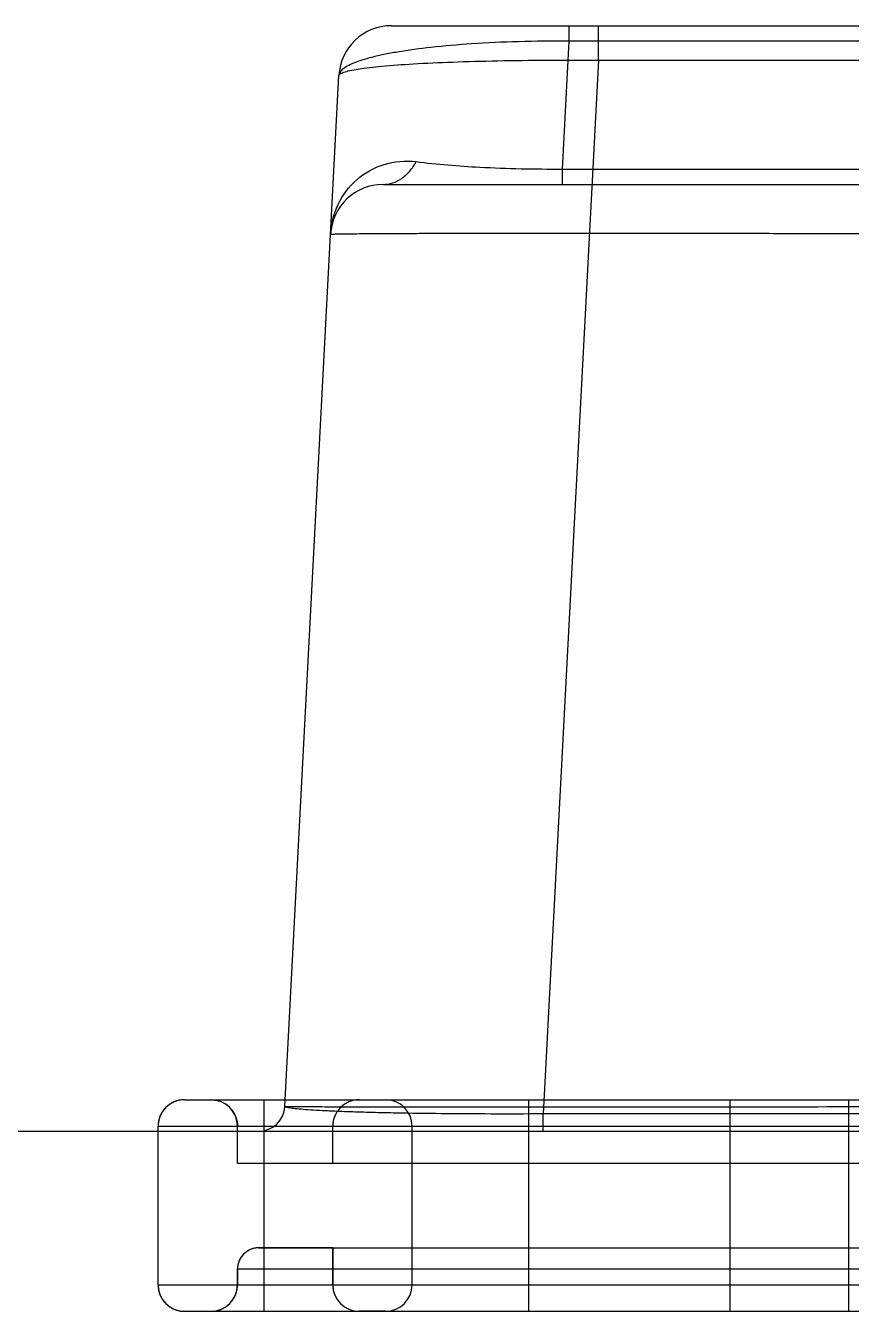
# Model space of a CAD drawing. Header units: millimetres. Extents: x 27275 to 28529, y -21406 to -20519.
# Drawn here: x 27839.36 to 27855.06, y -21150.42 to -21125.97 of the extents above; entities that cross this region are included whole.
import ezdxf

# ---------------------------------------------------------------- set-up
doc = ezdxf.new("R2010")
doc.units = ezdxf.units.MM
doc.header["$LTSCALE"] = 8
doc.layers.add('Cav-cor', color=30, linetype='Continuous')
doc.layers.add('WT', color=4, linetype='Continuous')

# ---------------------------------------------------------------- blocks, each defined once
blk = doc.blocks.new('20160902.185733')
at = {"layer": 'Cav-cor', "color": 241}
for p, q in [((-90.589, 32.897), (-76.155, 32.897)), ((-87.214, 32.604), (-87.214, 32.897)), ((-86.655, 32.239), (-86.655, 32.897)), ((-87.341, 30.172), (-87.214, 32.604)), ((-76.155, 32.604), (-87.214, 32.604)), ((-86.655, 32.239), (-87.705, 12.203)), ((-86.655, 32.239), (-76.372, 32.239)), ((-92.615, 12.348), (-91.588, 31.949)), ((-87.341, 30.172), (-76.155, 30.172)), ((-87.341, 29.879), (-87.341, 30.172)), ((-90.747, 29.879), (-52.532, 29.874)), ((-94.522, 12.474), (-94.019, 12.474)), ((-94.522, 12.474), (-66.757, 12.474)), ((-93.013, 12.474), (-93.013, 8.45)), ((-91.203, 12.474), (-90.7, 12.474)), ((-87.983, 12.474), (-87.983, 8.45)), ((-84.161, 12.474), (-84.161, 8.45)), ((-81.9, 12.474), (-81.9, 8.45)), ((-81.326, 12.203), (-87.705, 12.203)), ((-87.705, 11.874), (-87.705, 12.203)), ((-121.64, 11.874), (-95.025, 11.874)), ((-121.64, 11.874), (-95.025, 11.874)), ((-121.64, 11.874), (38.36, 11.874)), ((-100.055, 11.874), (-59.011, 11.874)), ((-95.025, 11.874), (-95.025, 11.971)), ((-95.025, 11.971), (-66.254, 11.971)), ((-95.025, 8.953), (-95.025, 11.971)), ((-95.025, 8.953), (-95.025, 11.874)), ((-93.516, 11.267), (-93.516, 11.971)), ((-93.516, 11.267), (-93.516, 11.971)), ((-91.706, 11.267), (-91.706, 11.971)), ((-91.706, 11.267), (-91.706, 11.971)), ((-90.197, 11.874), (-90.197, 11.971)), ((-90.197, 8.953), (-90.197, 11.971)), ((-90.197, 11.874), (-69.071, 11.874)), ((-90.197, 11.874), (-69.071, 11.874)), ((-90.197, 8.953), (-90.197, 11.874)), ((-93.516, 11.267), (-91.706, 11.267)), ((-93.516, 11.267), (-67.411, 11.267)), ((-91.706, 9.658), (-93.114, 9.658)), ((-93.114, 9.658), (-68.165, 9.658)), ((-91.706, 9.658), (-91.706, 8.953)), ((-91.706, 8.953), (-91.706, 9.658)), ((-93.516, 9.255), (-93.516, 8.953)), ((-93.516, 9.255), (-67.411, 9.255)), ((-93.516, 8.953), (-93.516, 9.255)), ((-95.025, 8.953), (-66.254, 8.953)), ((-94.522, 8.45), (-94.019, 8.45)), ((-94.522, 8.45), (-66.757, 8.45)), ((-90.7, 8.45), (-91.203, 8.45))]:
    blk.add_line(p, q, dxfattribs=at)
for centre, radius, start, end in [((-90.589, 31.897), 1, 90.0007, 177), ((-90.747, 28.879), 1, 90, 177), ((-94.522, 11.971), 0.503, 90, 180), ((-94.019, 11.971), 0.503, 0, 90), ((-91.203, 11.971), 0.503, 90, 180), ((-91.203, 11.971), 0.503, 89.9999, 180), ((-90.7, 11.971), 0.503, 0, 90), ((-90.7, 11.971), 0.503, 0, 89.9999), ((-93.114, 12.374), 0.5, 269.9996, 357), ((-93.114, 9.255), 0.402, 90, 180), ((-94.522, 8.953), 0.503, 180, 270), ((-94.019, 8.953), 0.503, 270, 0), ((-91.203, 8.953), 0.503, 180, 270), ((-91.203, 8.953), 0.503, 180, 270.0001), ((-90.7, 8.953), 0.503, 270, 360), ((-90.7, 8.953), 0.503, 270.0001, 0)]:
    blk.add_arc(centre, radius, start, end, dxfattribs=at)
for points, knots in [([(-87.214, 32.604), (-87.534, 32.606), (-88.152, 32.599), (-89.028, 32.559), (-89.795, 32.494), (-90.352, 32.42), (-90.726, 32.351), (-90.953, 32.3), (-91.144, 32.247), (-91.3, 32.191), (-91.422, 32.135), (-91.511, 32.077), (-91.569, 32.017), (-91.586, 31.97), (-91.588, 31.949)], [0, 0, 0, 0, 0.212811, 0.410564, 0.582824, 0.724712, 0.78388, 0.835291, 0.87913, 0.915659, 0.945226, 0.968362, 0.985995, 1, 1, 1, 1]), ([(-91.588, 31.949), (-91.587, 31.963), (-91.565, 31.982), (-91.532, 31.999), (-91.471, 32.022), (-91.367, 32.047), (-91.128, 32.09), (-90.727, 32.134), (-90.129, 32.177), (-89.394, 32.21), (-88.547, 32.233), (-87.621, 32.244), (-86.982, 32.242), (-86.655, 32.239)], [0, 0, 0, 0, 0.008089, 0.01473, 0.023406, 0.047123, 0.079437, 0.169391, 0.291179, 0.441071, 0.613809, 0.802693, 1, 1, 1, 1]), ([(-91.746, 28.931), (-91.735, 29.125), (-91.638, 29.515), (-91.276, 30), (-90.739, 30.303), (-90.323, 30.337), (-90.12, 30.312)], [0, 0, 0, 0, 0.245332, 0.49203, 0.742454, 1, 1, 1, 1]), ([(-90.747, 29.879), (-90.686, 29.879), (-90.559, 29.899), (-90.384, 29.988), (-90.233, 30.129), (-90.154, 30.247), (-90.12, 30.312)], [0, 0, 0, 0, 0.231104, 0.471476, 0.727209, 1, 1, 1, 1]), ([(-90.12, 30.312), (-89.719, 30.261), (-88.793, 30.188), (-87.865, 30.169), (-87.341, 30.172)], [0, 0, 0, 0, 0.436048, 1, 1, 1, 1]), ([(-91.746, 28.931), (-91.746, 28.932), (-91.743, 28.932), (-91.741, 28.933), (-91.735, 28.933), (-91.723, 28.934), (-91.702, 28.935), (-91.67, 28.936), (-91.63, 28.937), (-91.581, 28.938), (-91.522, 28.939), (-91.427, 28.941), (-91.285, 28.942), (-91.09, 28.944), (-90.859, 28.946), (-90.595, 28.947), (-90.297, 28.948), (-89.836, 28.95), (-89.182, 28.952), (-88.31, 28.953), (-87.326, 28.953), (-86.24, 28.952), (-85.063, 28.951), (-83.806, 28.95), (-82.005, 28.946), (-79.651, 28.941), (-77.74, 28.935), (-76.766, 28.931)], [0, 0, 0, 0, 0.000088, 0.00032, 0.000701, 0.00123, 0.002739, 0.004845, 0.00755, 0.010851, 0.014748, 0.019237, 0.029982, 0.043062, 0.058448, 0.0761, 0.095978, 0.118036, 0.16847, 0.22692, 0.292822, 0.365541, 0.444376, 0.528564, 0.617292, 0.8049, 1, 1, 1, 1]), ([(-87.705, 12.203), (-88.036, 12.202), (-88.684, 12.201), (-89.618, 12.206), (-90.351, 12.216), (-90.884, 12.228), (-91.235, 12.237), (-91.55, 12.248), (-91.827, 12.26), (-92.062, 12.272), (-92.256, 12.286), (-92.407, 12.3), (-92.515, 12.313), (-92.579, 12.327), (-92.608, 12.337), (-92.615, 12.345), (-92.615, 12.348)], [0, 0, 0, 0, 0.20199, 0.394749, 0.569723, 0.648289, 0.719949, 0.784141, 0.840423, 0.88845, 0.927988, 0.95887, 0.981029, 0.994495, 0.998097, 1, 1, 1, 1]), ([(-92.615, 12.348), (-92.615, 12.348), (-92.612, 12.348), (-92.61, 12.347), (-92.604, 12.347), (-92.592, 12.347), (-92.571, 12.346), (-92.54, 12.346), (-92.5, 12.345), (-92.45, 12.345), (-92.392, 12.344), (-92.297, 12.343), (-92.155, 12.343), (-91.96, 12.342), (-91.73, 12.341), (-91.466, 12.34), (-91.168, 12.34), (-90.707, 12.339), (-90.053, 12.338), (-89.181, 12.338), (-88.196, 12.337), (-87.11, 12.338), (-85.933, 12.338), (-84.676, 12.339), (-82.875, 12.341), (-80.521, 12.344), (-78.609, 12.347), (-77.635, 12.348)], [0, 0, 0, 0, 0.000077, 0.000302, 0.000677, 0.001202, 0.002701, 0.004799, 0.007496, 0.01079, 0.014679, 0.019161, 0.029892, 0.042961, 0.058335, 0.075979, 0.095851, 0.117903, 0.168333, 0.226784, 0.292694, 0.365427, 0.444281, 0.528491, 0.617245, 0.8049, 1, 1, 1, 1])]:
    blk.add_open_spline(points, degree=3, knots=knots, dxfattribs=at)
for points in [[(-94.522, 12.474), (-94.817, 12.474), (-95.025, 12.266), (-95.025, 11.971)], [(-94.019, 12.474), (-93.725, 12.474), (-93.516, 12.266), (-93.516, 11.971)], [(-93.114, 9.658), (-93.35, 9.658), (-93.516, 9.491), (-93.516, 9.255)], [(-95.025, 8.953), (-95.025, 8.659), (-94.817, 8.45), (-94.522, 8.45)], [(-94.019, 8.45), (-93.725, 8.45), (-93.516, 8.659), (-93.516, 8.953)]]:
    blk.add_rational_spline(points, [1, 0.8047378541, 0.8047378541, 1], degree=3, dxfattribs=at)

msp = doc.modelspace()

# ---------------------------------------------------------------- linework, layer by layer
at = {"layer": 'Cav-cor', "color": 241}
msp.add_line((27815.266, -21146.996), (27975.266, -21146.996), dxfattribs=at)

# ---------------------------------------------------------------- block references
at = {"layer": 'WT'}
msp.add_blockref('20160902.185733', (27936.905, -21158.871), dxfattribs=at)

doc.saveas('drawing.dxf')
